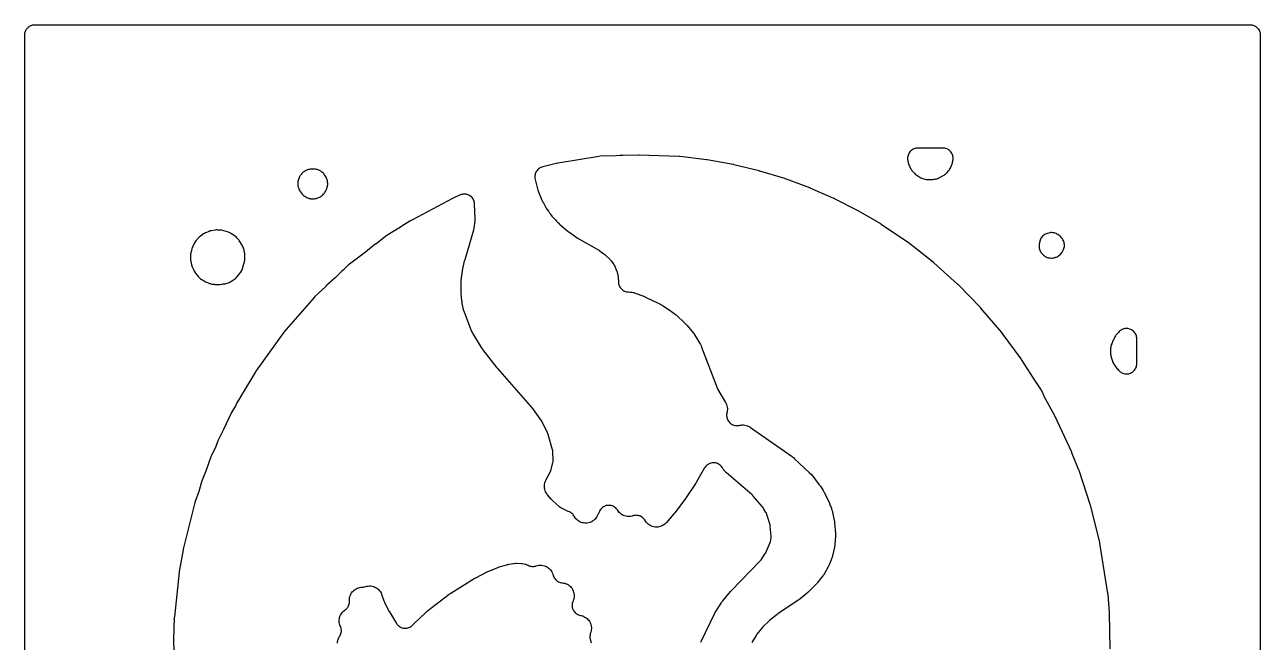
# Model space of a CAD drawing. Header units: millimetres. Extents: x 0 to 300, y 0 to 300.
# Drawn here: x -0.1 to 300.1, y 150 to 300.1 of the extents above; entities that cross this region are included whole.
import ezdxf

# ---------------------------------------------------------------- set-up
doc = ezdxf.new("R2010")
doc.units = ezdxf.units.MM
doc.layers.add('CUT', color=7, linetype='CONTINUOUS')

msp = doc.modelspace()

# ---------------------------------------------------------------- linework, layer by layer
at = {"layer": 'CUT'}
for points in [[(-0.15, 2.927), (-0.15, 297), (-0.15, 297.5886), (-0.1406, 297.7803), (-0.135, 297.8947), (-0.1321, 297.9141), (-0.126, 297.9553), (-0.1233, 297.9735), (-0.1157, 298.0243), (-0.099, 298.1371), (-0.0871, 298.1847), (-0.0846, 298.1945), (-0.084, 298.197), (-0.067, 298.2648), (-0.0395, 298.3748), (-0.0349, 298.3877), (-0.0159, 298.4406), (-0.0106, 298.4556), (0.0051, 298.4994), (0.0431, 298.6056), (0.0434, 298.6062), (0.0451, 298.6098), (0.0518, 298.6241), (0.1, 298.7259), (0.1479, 298.8271), (0.2168, 298.9422), (0.2738, 299.0373), (0.3545, 299.146), (0.4198, 299.2341), (0.5118, 299.3356), (0.5844, 299.4156), (0.6872, 299.5089), (0.7659, 299.5802), (0.7787, 299.5897), (0.7933, 299.6005), (0.8238, 299.6231), (0.8796, 299.6645), (0.9627, 299.7262), (0.9877, 299.7411), (1.0068, 299.7526), (1.0289, 299.7658), (1.087, 299.8007), (1.1729, 299.8521), (1.3085, 299.9162), (1.3085, 299.9163), (1.3944, 299.9569), (1.3947, 299.957), (1.5429, 300.01), (1.6252, 300.0395), (1.7913, 300.0811), (1.8629, 300.099), (2.0651, 300.129), (2.1053, 300.135), (2.4114, 300.15), (297.5872, 300.15), (297.8933, 300.135), (298.1357, 300.099), (298.3734, 300.0395), (298.6041, 299.9569), (298.8256, 299.8521), (299.0358, 299.7262), (299.2326, 299.5802), (299.4142, 299.4156), (299.5787, 299.2341), (299.7247, 299.0373), (299.8507, 298.8271), (299.9554, 298.6056), (300.038, 298.3748), (300.0975, 298.1371), (300.1335, 297.8947), (300.1485, 297.5886), (300.1485, 2.4114)], [(263.6436, 148.426), (263.5005, 157.0909), (263.4999, 157.1195), (263.4997, 157.1246), (263.4934, 157.2449), (263.1582, 161.6394), (263.1334, 161.8479), (261.1529, 174.1073), (261.113, 174.3038), (258.9713, 183.0417), (258.9621, 183.0782), (258.9604, 183.0847), (258.9155, 183.2366), (256.1134, 191.7282), (256.1035, 191.7575), (256.1018, 191.7626), (256.0566, 191.8838), (254.3628, 196.0903), (254.3536, 196.1128), (254.352, 196.1167), (254.3111, 196.21), (250.2284, 205.0354), (250.2148, 205.0643), (250.2123, 205.0694), (250.1512, 205.1888), (247.6347, 209.7986), (247.6261, 209.8357), (247.5707, 210.036), (247.499, 210.2311), (247.4112, 210.4195), (246.9663, 211.2798), (246.826, 211.5179), (245.0275, 214.2161), (242.1255, 218.7561), (242.1082, 218.7828), (242.1051, 218.7874), (242.029, 218.8968), (237.405, 225.1753), (237.3855, 225.2015), (237.382, 225.2061), (237.2962, 225.3132), (232.2474, 231.274), (232.2256, 231.2994), (232.2217, 231.3038), (232.1263, 231.4074), (226.7047, 236.9711), (226.6829, 236.9932), (226.679, 236.9971), (226.5844, 237.087), (220.8129, 242.2902), (220.7874, 242.3129), (220.7829, 242.3169), (220.6725, 242.4082), (214.5489, 247.1876), (214.5236, 247.2071), (214.5191, 247.2105), (214.4101, 247.2888), (208.039, 251.6125), (208.0125, 251.6302), (208.0078, 251.6333), (207.894, 251.7041), (202.406, 254.9187), (202.381, 254.9331), (202.3766, 254.9356), (202.27, 254.9931), (196.6551, 257.8443), (196.6316, 257.8561), (196.6274, 257.8582), (196.5273, 257.905), (190.7712, 260.442), (190.7451, 260.4533), (190.7405, 260.4552), (190.6299, 260.4994), (184.721, 262.6976), (184.692, 262.7082), (184.6868, 262.71), (184.5635, 262.7506), (178.4949, 264.5738), (178.4712, 264.5808), (178.467, 264.582), (178.3669, 264.6088), (172.2078, 266.1195), (172.1787, 266.1265), (172.1735, 266.1277), (172.0503, 266.1531), (165.7248, 267.2925), (165.6987, 267.2971), (165.6941, 267.2979), (165.5843, 267.3139), (159.1722, 268.1082), (158.9448, 268.1258), (149.1549, 268.4392), (149.125, 268.44), (149.1196, 268.4401), (148.9934, 268.4394), (145.2016, 268.3239), (145.0418, 268.3496), (144.7983, 268.3647), (144.5544, 268.356), (143.6019, 268.2752), (139.708, 268.1567), (139.3791, 268.1248), (129.5103, 266.5045), (129.4762, 266.4987), (129.47, 266.4975), (129.3275, 266.4678), (125.7511, 265.6123), (125.522, 265.5458), (125.3002, 265.4577), (125.0878, 265.3489), (124.8868, 265.2203), (124.699, 265.0731), (124.526, 264.9088), (124.3695, 264.7286), (124.2309, 264.5344), (124.1114, 264.3278), (124.0122, 264.1108), (123.9341, 263.8854), (123.8778, 263.6535), (123.844, 263.4172), (123.8328, 263.1789), (123.8444, 262.9405), (123.8517, 262.864), (123.9137, 262.5026), (124.4758, 260.2362), (124.5733, 259.9291), (125.3646, 257.9016), (125.4856, 257.6378), (125.8152, 257.0173), (125.8191, 257.0086), (125.8418, 256.9672), (126.5079, 255.7129), (126.6948, 255.414), (127.1302, 254.816), (127.2074, 254.6879), (127.3181, 254.5198), (127.4419, 254.3613), (127.5797, 254.1986), (127.9917, 253.6327), (128.1925, 253.3906), (128.9169, 252.6211), (129.1368, 252.3617), (129.2622, 252.2245), (129.3974, 252.0969), (129.4708, 252.0326), (129.7678, 251.7172), (129.9839, 251.5134), (131.9088, 249.9028), (132.1049, 249.7545), (134.3736, 248.208), (134.5542, 248.0958), (139.0088, 245.5851), (139.1921, 245.4748), (139.3143, 245.3963), (139.491, 245.2757), (140.6091, 244.4651), (140.6176, 244.4584), (140.7907, 244.3144), (140.8499, 244.2652), (140.9318, 244.1971), (141.0825, 244.0718), (141.1644, 243.9976), (141.9552, 243.2276), (142.0768, 243.1037), (142.098, 243.081), (142.3233, 242.8169), (142.3423, 242.7923), (142.4456, 242.6527), (142.9282, 241.9674), (143.0367, 241.8045), (143.0553, 241.7749), (143.246, 241.4333), (143.2614, 241.4019), (143.3431, 241.2241), (143.6384, 240.5347), (143.7157, 240.3392), (143.7285, 240.304), (143.8498, 239.9016), (143.8585, 239.8651), (143.9021, 239.6594), (144.0648, 238.767), (144.0895, 238.614), (144.0933, 238.5865), (144.1235, 238.278), (144.1251, 238.2502), (144.1306, 238.0953), (144.1376, 237.6326), (144.1525, 237.3948), (144.19, 237.1596), (144.2497, 236.929), (144.331, 236.7051), (144.4333, 236.49), (144.5556, 236.2856), (144.6968, 236.0938), (144.8557, 235.9163), (145.0306, 235.7547), (145.2202, 235.6105), (145.4227, 235.4849), (145.6361, 235.3793), (145.8587, 235.2944), (146.0883, 235.2311), (146.3229, 235.1899), (146.5604, 235.1712), (147.0219, 235.157), (147.0562, 235.1542), (147.2191, 235.1362), (147.3958, 235.1074), (147.4298, 235.1009), (147.8198, 235.0041), (147.8541, 234.9937), (148.0448, 234.9297), (150.4587, 234.0476), (150.6233, 233.983), (150.7341, 233.9365), (150.8954, 233.8643), (153.7841, 232.4879), (154.2072, 232.2544), (154.2499, 232.2309), (154.3039, 232.2011), (154.9967, 231.8188), (157.043, 230.4483), (158.0374, 229.707), (158.0655, 229.6861), (158.1268, 229.6404), (158.2019, 229.5845), (160.4092, 227.5157), (160.5912, 227.333), (160.7103, 227.2049), (160.8793, 227.0101), (162.3722, 225.1649), (162.458, 225.0547), (162.473, 225.0347), (162.632, 224.8051), (162.6454, 224.784), (162.7184, 224.665), (164.072, 222.3616), (164.1492, 222.2237), (164.1625, 222.1987), (164.2991, 221.9136), (164.3102, 221.8876), (164.3694, 221.741), (168.1276, 211.835), (168.2103, 211.6418), (168.309, 211.4563), (170.1629, 208.2978), (170.2539, 208.1335), (170.2694, 208.1037), (170.4135, 207.79), (170.5157, 207.4922), (170.5875, 207.1856), (170.6284, 206.8733), (170.6378, 206.5586), (170.6157, 206.2444), (170.5622, 205.9341), (170.5362, 205.8404), (170.483, 205.6053), (170.4527, 205.3661), (170.4456, 205.1252), (170.4617, 204.8847), (170.5009, 204.6469), (170.5628, 204.4139), (170.6469, 204.188), (170.7523, 203.9712), (170.8781, 203.7656), (171.0232, 203.5731), (171.1861, 203.3954), (171.3653, 203.2343), (171.5592, 203.0911), (171.7661, 202.9673), (171.9839, 202.864), (172.2106, 202.7822), (172.4441, 202.7226), (172.6823, 202.6857), (172.923, 202.6719), (173.1638, 202.6814), (173.4027, 202.714), (173.6372, 202.7695), (173.6405, 202.7705), (173.9468, 202.8267), (174.2572, 202.8523), (174.5685, 202.8471), (174.8778, 202.8111), (175.1821, 202.7447), (175.4783, 202.6485), (175.7635, 202.5236), (176.0611, 202.3563), (176.0891, 202.3387), (176.2438, 202.2359), (186.3493, 195.1561), (186.5567, 194.9999), (186.6937, 194.889), (186.8898, 194.7187), (190.5435, 191.3172), (191.1231, 190.697), (192.9691, 188.3051), (193.0274, 188.2262), (193.2367, 187.9233), (193.8816, 186.9237), (193.9925, 186.7405), (194.0643, 186.614), (194.1646, 186.4248), (195.3332, 184.0585), (195.4226, 183.8638), (195.4794, 183.73), (195.5575, 183.5305), (195.8958, 182.5875), (195.9657, 182.3725), (196.0088, 182.2252), (196.0656, 182.0064), (196.6066, 179.6307), (196.6353, 179.4927), (196.6399, 179.4679), (196.6817, 179.1893), (196.6845, 179.1642), (196.6975, 179.0239), (196.8882, 176.4372), (196.8983, 176.1672), (196.8986, 175.9839), (196.8893, 175.7139), (196.757, 173.8426), (196.7275, 173.5686), (196.7007, 173.3836), (196.6511, 173.1125), (196.264, 171.3617), (196.2006, 171.1148), (196.1519, 170.9488), (196.0718, 170.7068), (195.4387, 168.9915), (195.3809, 168.8445), (195.37, 168.8184), (195.2361, 168.5323), (195.223, 168.5073), (195.1471, 168.3687), (194.2022, 166.7263), (194.0656, 166.5067), (193.9678, 166.361), (193.8164, 166.1514), (192.5657, 164.54), (192.4328, 164.3784), (192.3396, 164.2712), (192.1979, 164.1172), (190.6044, 162.4792), (190.4491, 162.3285), (190.3407, 162.2293), (190.177, 162.0878), (188.2192, 160.4926), (188.0798, 160.3844), (187.9834, 160.3131), (187.8391, 160.2116), (182.9124, 156.916), (182.8816, 156.895), (182.8759, 156.8911), (182.7498, 156.798), (180.8821, 155.3267), (180.6782, 155.1473), (179.1909, 153.688), (178.9825, 153.4563), (177.7816, 151.941), (177.5864, 151.6562), (176.5838, 149.9527)], [(164.1692, 149.9965), (164.2945, 150.2261), (167.5246, 156.9602), (167.6196, 157.145), (167.6876, 157.2686), (167.7927, 157.4478), (169.088, 159.5228), (169.2365, 159.743), (169.3426, 159.8888), (169.5064, 160.0979), (171.3932, 162.3389), (171.4814, 162.4399), (171.5425, 162.5075), (171.6342, 162.6052), (178.5401, 169.7087), (178.6904, 169.8779), (178.8247, 170.06), (179.8418, 171.5784), (179.9653, 171.7833), (180.0686, 171.999), (181.0354, 174.2936), (181.1244, 174.5401), (181.187, 174.7945), (181.2227, 175.0541), (181.2535, 175.4188), (181.2624, 175.6238), (181.2544, 175.8289), (181.0602, 178.2511), (181.0194, 178.5428), (180.9446, 178.8276), (180.2015, 181.1024), (180.1041, 181.3539), (179.9801, 181.5934), (179.4085, 182.5655), (179.2907, 182.7472), (179.1577, 182.9181), (176.9329, 185.5337), (176.8, 185.678), (176.6562, 185.8115), (170.4053, 191.1728), (170.242, 191.3214), (170.2136, 191.3487), (169.9144, 191.6738), (169.8895, 191.7043), (169.7548, 191.8795), (169.7457, 191.8921), (169.6468, 192.0357), (169.6297, 192.0618), (169.423, 192.4121), (169.421, 192.411), (169.3496, 192.5315), (169.2062, 192.7272), (169.0446, 192.9081), (168.8661, 193.0725), (168.6726, 193.2188), (168.4658, 193.3457), (168.2477, 193.4519), (168.0203, 193.5364), (167.7857, 193.5986), (167.5463, 193.6377), (167.3042, 193.6534), (167.0617, 193.6456), (166.8211, 193.6143), (166.5847, 193.5598), (166.3546, 193.4827), (166.1332, 193.3836), (165.9223, 193.2636), (165.7242, 193.1236), (165.5405, 192.9651), (165.373, 192.7896), (165.2233, 192.5986), (165.0929, 192.3941), (163.1522, 188.9979), (163.088, 188.8897), (163.0431, 188.8169), (162.9753, 188.711), (160.6363, 185.189), (160.577, 185.1024), (160.5358, 185.044), (160.4741, 184.9591), (157.8988, 181.5164), (157.807, 181.3986), (157.743, 181.3198), (157.6466, 181.2057), (155.8049, 179.1139), (155.6776, 178.9765), (155.6543, 178.9525), (155.4022, 178.7181), (155.152, 178.5283), (154.8842, 178.3644), (154.6013, 178.228), (154.3062, 178.1205), (154.0019, 178.043), (153.6914, 177.9962), (153.3778, 177.9806), (153.0641, 177.9964), (152.7536, 178.0434), (152.4494, 178.1211), (152.1544, 178.2288), (151.8716, 178.3653), (151.6039, 178.5294), (151.3538, 178.7194), (151.1239, 178.9333), (150.9166, 179.1692), (150.7338, 179.4245), (150.6236, 179.6162), (150.4918, 179.8218), (150.3405, 180.0134), (150.1713, 180.1895), (149.9857, 180.3481), (149.7855, 180.4879), (149.5726, 180.6075), (149.3491, 180.7058), (149.1171, 180.7818), (148.8787, 180.8348), (148.6364, 180.8643), (148.3923, 180.87), (148.1488, 180.8519), (147.9082, 180.8101), (147.6729, 180.745), (147.4814, 180.6819), (147.1749, 180.6138), (146.8632, 180.5766), (146.5493, 180.5706), (146.2364, 180.596), (145.9275, 180.6525), (145.6259, 180.7394), (145.3344, 180.8561), (145.056, 181.0012), (144.7935, 181.1733), (144.5494, 181.3707), (144.3262, 181.5916), (144.1262, 181.8335), (143.8997, 182.1711), (143.8981, 182.1701), (143.8175, 182.2903), (143.6608, 182.4806), (143.486, 182.6545), (143.295, 182.8104), (143.0895, 182.9468), (142.8716, 183.0622), (142.6434, 183.1556), (142.4071, 183.226), (142.165, 183.2728), (141.9194, 183.2956), (141.6728, 183.294), (141.4276, 183.2682), (141.1861, 183.2183), (140.9507, 183.1449), (140.7237, 183.0487), (140.5073, 182.9305), (140.3035, 182.7916), (140.1144, 182.6333), (139.9419, 182.4572), (139.7875, 182.2649), (139.6528, 182.0584), (139.5392, 181.8395), (139.2051, 181.1106), (139.1393, 180.9745), (139.0928, 180.8828), (139.0216, 180.7494), (138.9643, 180.6472), (138.8706, 180.489), (138.8531, 180.4611), (138.6598, 180.1837), (138.4596, 179.9491), (138.2373, 179.7353), (137.9951, 179.5443), (137.7354, 179.3779), (137.4607, 179.2378), (137.1735, 179.1252), (136.8767, 179.0413), (136.5731, 178.9869), (136.2656, 178.9625), (135.9572, 178.9684), (135.6509, 179.0044), (135.3496, 179.0702), (135.0562, 179.1653), (134.7735, 179.2886), (134.5042, 179.4391), (134.251, 179.6152), (134.0162, 179.8152), (133.8022, 180.0373), (133.611, 180.2793), (133.4443, 180.5389), (133.4371, 180.5531), (133.3192, 180.759), (133.1823, 180.9528), (133.0276, 181.1328), (132.8565, 181.2973), (132.6707, 181.4448), (132.4717, 181.5741), (132.2613, 181.6839), (132.0415, 181.7732), (131.9527, 181.8045), (131.9195, 181.8182), (131.7357, 181.9001), (130.6274, 182.4299), (130.4715, 182.509), (130.4439, 182.5238), (130.1681, 182.6888), (129.9088, 182.8788), (129.8844, 182.8985), (129.751, 183.0115), (128.2733, 184.3227), (128.1665, 184.4212), (128.1477, 184.4393), (127.946, 184.6483), (127.9286, 184.6678), (127.834, 184.778), (126.9258, 185.8783), (126.8109, 186.0249), (126.791, 186.0516), (126.6003, 186.3359), (126.453, 186.6112), (126.3337, 186.8998), (126.2436, 187.1989), (126.1836, 187.5053), (126.1544, 187.8163), (126.1561, 188.1286), (126.1887, 188.4391), (126.252, 188.745), (126.3454, 189.043), (126.4796, 189.3579), (126.4941, 189.3878), (126.5797, 189.5533), (127.5674, 191.3517), (127.6681, 191.5567), (127.7496, 191.7699), (127.8113, 191.9897), (128.2088, 193.7014), (128.2477, 193.9082), (128.2691, 194.1175), (128.2728, 194.3279), (128.2269, 196.2095), (128.2132, 196.4162), (128.1825, 196.6211), (128.1349, 196.8228), (127.1042, 200.5026), (127.027, 200.7341), (126.9276, 200.9569), (125.679, 203.4245), (125.5013, 203.7225), (123.5115, 206.5859), (123.3413, 206.804), (114.8472, 216.5271), (114.778, 216.6085), (114.7318, 216.6646), (114.665, 216.748), (111.2308, 221.1635), (111.1022, 221.3392), (111.0183, 221.461), (110.9001, 221.6439), (108.7782, 225.1452), (108.6989, 225.2825), (108.6852, 225.3074), (108.5444, 225.5915), (108.5328, 225.6174), (108.4715, 225.7637), (106.7911, 230.0244), (106.7409, 230.1591), (106.7324, 230.1834), (106.6477, 230.458), (106.6411, 230.4829), (106.6067, 230.6225), (106.2046, 232.4008), (106.1612, 232.6242), (106.1363, 232.7767), (106.1065, 233.0024), (105.9244, 234.8008), (105.909, 235.0117), (105.9026, 235.1552), (105.8992, 235.3666), (105.9226, 237.3356), (105.9298, 237.5278), (105.9381, 237.6581), (105.9551, 237.8496), (106.1893, 239.8868), (106.2151, 240.0711), (106.2358, 240.1958), (106.2707, 240.3786), (106.7768, 242.7108), (106.8084, 242.8445), (106.8316, 242.9349), (106.868, 243.0674), (109.0071, 250.3155), (109.0835, 250.665), (109.342, 252.4508), (109.3649, 252.6871), (109.3652, 252.9245), (109.1963, 256.574), (109.1734, 256.815), (109.1274, 257.0526), (109.0585, 257.2847), (108.9676, 257.509), (108.8553, 257.7235), (108.7229, 257.9261), (108.5715, 258.1149), (108.4025, 258.2882), (108.2176, 258.4444), (108.0184, 258.5819), (107.8068, 258.6996), (107.5849, 258.7962), (107.3547, 258.8709), (107.1183, 258.923), (106.878, 258.952), (106.636, 258.9577), (106.3946, 258.9399), (106.156, 258.8988), (105.9226, 258.8348), (105.6964, 258.7486), (104.0101, 258.0104), (103.9763, 257.9953), (103.9707, 257.9927), (103.8322, 257.9244), (94.0765, 252.7308), (94.0482, 252.7155), (94.0432, 252.7127), (93.9264, 252.6444), (93.7452, 252.5318), (93.633, 252.4834), (93.4226, 252.3676), (91.5156, 251.1954), (91.4915, 251.1803), (91.4871, 251.1776), (91.3871, 251.1111), (90.8058, 250.7043), (87.8541, 248.8691), (87.6504, 248.728), (85.5029, 247.0771), (84.7194, 246.5521), (84.5345, 246.4154), (82.6522, 244.8856), (78.7728, 241.9033), (78.5832, 241.7419), (77.3117, 240.5453), (76.895, 240.2067), (76.7292, 240.0592), (75.276, 238.6466), (73.2956, 236.8476), (73.1146, 236.6653), (72.9532, 236.4654), (72.9169, 236.4095), (70.3929, 234.0342), (70.2224, 233.8572), (62.8204, 225.3733), (62.6739, 225.1885), (56.0402, 215.9557), (55.9133, 215.7605), (53.0452, 210.8636), (53.0274, 210.8421), (52.8923, 210.6421), (51.544, 208.4218), (51.4446, 208.2419), (51.066, 207.4845), (50.1373, 205.8987), (50.0271, 205.6884), (48.1738, 201.6983), (46.8983, 199.1463), (46.8141, 198.9592), (46.2608, 197.5795), (45.1937, 195.282), (45.1054, 195.0661), (43.9576, 191.8368), (42.9849, 189.4114), (42.971, 189.3759), (42.9685, 189.3694), (42.9158, 189.2175), (42.1326, 186.7019), (41.2452, 184.2053), (41.1749, 183.9719), (38.3641, 172.6791), (38.3563, 172.647), (38.355, 172.6411), (38.3269, 172.5045), (37.3943, 167.2272), (37.3887, 167.1943), (37.3878, 167.1886), (37.3691, 167.0498), (36.2194, 156.1958), (36.2161, 156.1628), (36.2156, 156.157), (36.2066, 156.0183), (36.0079, 150.6078), (36.007, 150.5751), (36.0068, 150.5694), (36.0074, 150.432), (36.3504, 139.4989)], [(75.8832, 149.8276), (75.9089, 150.1364), (75.9648, 150.4412), (76.0504, 150.739), (76.165, 151.0269), (76.3073, 151.3022), (76.4074, 151.4563), (76.5345, 151.6757), (76.6387, 151.9068), (76.719, 152.1474), (76.7745, 152.3948), (76.8046, 152.6465), (76.8091, 152.9001), (76.7879, 153.1527), (76.7412, 153.402), (76.6695, 153.6452), (76.5735, 153.8799), (76.5701, 153.8872), (76.4519, 154.1852), (76.3671, 154.4799), (76.3114, 154.7815), (76.2853, 155.087), (76.2891, 155.3937), (76.3228, 155.6985), (76.386, 155.9986), (76.4781, 156.2911), (76.5983, 156.5732), (76.7454, 156.8423), (76.918, 157.0958), (77.1145, 157.3312), (77.3329, 157.5464), (77.5713, 157.7393), (77.6635, 157.8001), (77.8556, 157.9403), (78.0334, 158.098), (78.1955, 158.2719), (78.3403, 158.4604), (78.4666, 158.6619), (78.5732, 158.8744), (78.6591, 159.0961), (78.7235, 159.3249), (78.7659, 159.5588), (78.786, 159.7957), (78.7834, 160.0334), (78.7711, 160.2436), (78.7831, 160.5504), (78.825, 160.8546), (78.8964, 161.1532), (78.9966, 161.4435), (79.1246, 161.7226), (79.2792, 161.9879), (79.4589, 162.2368), (79.6621, 162.4671), (79.8867, 162.6764), (80.1307, 162.8628), (80.3917, 163.0245), (80.6672, 163.1601), (80.9547, 163.2681), (81.2513, 163.3475), (81.5542, 163.3977), (81.89, 163.42), (81.9313, 163.4207), (82.1708, 163.4364), (82.4078, 163.4751), (82.6399, 163.5363), (82.6846, 163.5504), (83.0169, 163.6373), (83.3264, 163.6861), (83.6393, 163.7038), (83.9523, 163.6903), (84.2625, 163.6457), (84.5666, 163.5704), (84.8618, 163.4653), (85.1451, 163.3313), (85.4136, 163.1697), (85.6646, 162.9823), (85.8958, 162.7708), (86.1048, 162.5373), (86.2896, 162.2842), (86.4482, 162.014), (86.5917, 161.7019), (86.6041, 161.671), (86.6693, 161.4958), (87.1619, 160.0643), (87.2896, 159.76), (88.3699, 157.5987), (88.4737, 157.4115), (90.1909, 154.6056), (90.3298, 154.4019), (90.4881, 154.2128), (90.6643, 154.0403), (90.8566, 153.886), (91.0632, 153.7513), (91.282, 153.6377), (91.511, 153.5462), (91.7479, 153.4777), (91.9903, 153.4328), (92.236, 153.4121), (92.4826, 153.4156), (92.7276, 153.4434), (92.9687, 153.4953), (93.2034, 153.5706), (93.4297, 153.6687), (93.6451, 153.7886), (93.8477, 153.9291), (94.0355, 154.0889), (94.2066, 154.2664), (94.2471, 154.3128), (94.347, 154.4208), (94.4987, 154.5756), (97.3092, 157.2814), (97.4648, 157.423), (97.5732, 157.5162), (97.7365, 157.6489), (102.9766, 161.6671), (103.1265, 161.7763), (103.2301, 161.8479), (103.3853, 161.9496), (109.1093, 165.5006), (109.2439, 165.5803), (109.3365, 165.6325), (109.4743, 165.7065), (112.0706, 167.0313), (112.1934, 167.0911), (112.2775, 167.1303), (112.4024, 167.1856), (114.671, 168.1421), (114.8685, 168.2189), (115.004, 168.2672), (115.2055, 168.3327), (116.9609, 168.8488), (117.1784, 168.9057), (117.327, 168.9399), (117.5475, 168.9837), (118.6078, 169.1614), (118.8034, 169.189), (118.8385, 169.193), (119.2327, 169.2169), (119.2679, 169.2172), (119.4655, 169.2136), (120.5521, 169.165), (120.7538, 169.1505), (120.7898, 169.147), (121.1572, 169.0905), (121.5163, 168.9947), (121.5507, 168.9835), (121.7413, 168.9158), (121.8703, 168.866), (122.0606, 168.7865), (122.0941, 168.7714), (122.202, 168.7154), (122.4166, 168.6167), (122.6394, 168.5387), (122.8687, 168.4821), (123.1022, 168.4473), (123.338, 168.4348), (123.574, 168.4445), (123.8079, 168.4765), (124.0378, 168.5304), (124.1757, 168.5768), (124.176, 168.5756), (124.1781, 168.5763), (124.5094, 168.6688), (124.8186, 168.7226), (125.1316, 168.7453), (125.4453, 168.7367), (125.7566, 168.6969), (126.0624, 168.6263), (126.3596, 168.5255), (126.6453, 168.3956), (126.9166, 168.2378), (127.1709, 168.0539), (127.4055, 167.8454), (127.6182, 167.6147), (127.8068, 167.3638), (127.9695, 167.0955), (128.1047, 166.8122), (128.2109, 166.5169), (128.2517, 166.354), (128.3222, 166.1211), (128.415, 165.8963), (128.5293, 165.6815), (128.6638, 165.4788), (128.8175, 165.2902), (128.9887, 165.1174), (129.1759, 164.9621), (129.3773, 164.8257), (129.5911, 164.7095), (129.8151, 164.6146), (130.0473, 164.542), (130.2854, 164.4923), (130.5272, 164.4659), (130.5766, 164.463), (130.8816, 164.4143), (131.1803, 164.336), (131.4699, 164.2288), (131.7476, 164.0937), (132.0107, 163.932), (132.2567, 163.7453), (132.4832, 163.5353), (132.688, 163.3042), (132.8691, 163.0541), (133.0248, 162.7874), (133.1536, 162.5067), (133.2543, 162.2147), (133.3259, 161.9143), (133.3676, 161.6083), (133.3791, 161.2997), (133.3603, 160.9915), (133.3114, 160.6866), (133.2327, 160.3879), (133.1252, 160.0984), (133.1228, 160.0936), (133.0276, 159.8719), (132.9542, 159.6421), (132.9034, 159.4062), (132.8754, 159.1666), (132.8707, 158.9253), (132.8893, 158.6848), (132.931, 158.4471), (132.9954, 158.2146), (133.0819, 157.9894), (133.1897, 157.7736), (133.3179, 157.5691), (133.4651, 157.378), (133.6301, 157.2019), (133.8113, 157.0426), (134.007, 156.9015), (134.2153, 156.7799), (134.4345, 156.6789), (134.6623, 156.5996), (134.8968, 156.5425), (135.1751, 156.4889), (135.4667, 156.4028), (135.7487, 156.289), (136.0183, 156.1484), (136.2732, 155.9825), (136.5108, 155.7927), (136.7289, 155.5808), (136.9256, 155.3489), (137.099, 155.0991), (137.2474, 154.8337), (137.3695, 154.5552), (137.4641, 154.2662), (137.5304, 153.9694), (137.5677, 153.6676), (137.5757, 153.3636), (137.5543, 153.0603), (137.5036, 152.7604), (137.4243, 152.4669), (137.3707, 152.3247), (137.295, 152.0893), (137.2429, 151.8475), (137.2149, 151.6018), (137.2114, 151.3545), (137.2323, 151.1081), (137.2774, 150.865), (137.459, 150.1001), (137.5375, 149.8353)]]:
    msp.add_lwpolyline(points, dxfattribs=at)
for points in [[(214.7219, 268.8224), (214.6174, 268.5997), (214.5353, 268.3679), (214.4763, 268.1291), (214.4411, 267.8856), (214.43, 267.6399), (214.4431, 267.3943), (214.4803, 267.1511), (214.5983, 266.5713), (214.6774, 266.2765), (214.7918, 265.9935), (215.168, 265.205), (215.2758, 265.0034), (215.4015, 264.8125), (215.5441, 264.6339), (216.0816, 264.0206), (216.253, 263.8434), (216.4411, 263.684), (216.6439, 263.5438), (217.4328, 263.0543), (217.6673, 262.9257), (217.9141, 262.8229), (218.1705, 262.747), (218.9776, 262.5544), (219.2404, 262.5063), (219.5068, 262.4866), (219.7738, 262.4954), (219.8968, 262.5061), (220.0704, 262.4952), (220.3199, 262.5046), (220.5672, 262.5388), (220.8141, 262.5856), (221.073, 262.608), (221.32, 262.6419), (221.5624, 262.7003), (221.7978, 262.7824), (222.0238, 262.8876), (222.3643, 263.0673), (222.8174, 263.2901), (223.0045, 263.3922), (223.1005, 263.4558), (223.1058, 263.4586), (223.2936, 263.5684), (223.4712, 263.6941), (223.6371, 263.8348), (223.7902, 263.9893), (224.0097, 264.2311), (224.0129, 264.2342), (224.0183, 264.2406), (224.3573, 264.6141), (224.5026, 264.7895), (224.6312, 264.9774), (224.7422, 265.1762), (225.1154, 265.9225), (225.2035, 266.1193), (225.2743, 266.3231), (225.3272, 266.5321), (225.4538, 267.1414), (225.492, 267.385), (225.506, 267.6311), (225.4957, 267.8774), (225.4612, 268.1215), (225.4028, 268.361), (225.3212, 268.5936), (225.217, 268.817), (225.0913, 269.0291), (224.9453, 269.2277), (224.7805, 269.4111), (224.5984, 269.5773), (224.4009, 269.7247), (224.1898, 269.852), (223.9671, 269.9579), (223.7352, 270.0413), (223.4961, 270.1015), (223.2523, 270.1378), (223.0061, 270.15), (222.8617, 270.15), (216.9875, 270.15), (216.93, 270.15), (216.6843, 270.1379), (216.441, 270.1017), (216.2025, 270.0418), (215.9709, 269.9587), (215.7487, 269.8533), (215.5379, 269.7266), (215.3406, 269.5797), (215.1586, 269.4142), (214.9939, 269.2316), (214.8478, 269.0337)], [(67.8807, 258.4784), (67.8838, 258.4759), (67.8949, 258.468), (67.9756, 258.4087), (68.0017, 258.3914), (68.0833, 258.3329), (68.1322, 258.3046), (68.1687, 258.2804), (68.2498, 258.2367), (68.2959, 258.2101), (68.3171, 258.2005), (68.3728, 258.1705), (68.5415, 258.0989), (68.6101, 258.0649), (68.8437, 257.9769), (68.9225, 257.9559), (69.0224, 257.9217), (69.0662, 257.9112), (69.094, 257.9023), (69.246, 257.868), (69.2505, 257.8669), (69.2513, 257.8668), (69.3103, 257.8535), (69.5301, 257.8241), (69.7516, 257.8143), (69.7801, 257.8143), (69.8099, 257.8126), (69.8431, 257.8143), (69.9933, 257.8143), (70.2224, 257.8248), (70.4496, 257.8563), (70.673, 257.9085), (70.7572, 257.9365), (70.8847, 257.9774), (71.3187, 258.1379), (71.5337, 258.229), (71.7393, 258.3398), (71.9336, 258.4693), (71.9745, 258.4994), (72.1601, 258.6502), (72.3303, 258.818), (72.4838, 259.0013), (72.5182, 259.0466), (72.5941, 259.1228), (72.7427, 259.3028), (72.8738, 259.4959), (72.9226, 259.5845), (73.0226, 259.7304), (73.1393, 259.9417), (73.235, 260.1633), (73.2959, 260.3527), (73.3104, 260.3861), (73.384, 260.6135), (73.4355, 260.8469), (73.4481, 260.95), (73.4649, 261.0295), (73.492, 261.2994), (73.4901, 261.5275), (73.4927, 261.6456), (73.4718, 261.9029), (73.4245, 262.1567), (73.3513, 262.4042), (73.1876, 262.868), (73.0817, 263.1223), (72.9485, 263.3634), (72.7896, 263.5884), (72.5776, 263.856), (72.4282, 264.0278), (72.2639, 264.1853), (72.0858, 264.3272), (71.8422, 264.5039), (71.671, 264.6176), (71.4911, 264.7169), (71.3035, 264.801), (71.1905, 264.8463), (70.9675, 264.9235), (70.7383, 264.9794), (70.5048, 265.0134), (70.2692, 265.0253), (69.4716, 265.0278), (69.2341, 265.0172), (68.9987, 264.9842), (68.7675, 264.9289), (68.5427, 264.8519), (68.3892, 264.7911), (68.191, 264.7024), (68.0013, 264.5968), (67.8214, 264.4752), (67.8213, 264.4751), (67.7999, 264.4623), (67.7096, 264.4026), (67.5217, 264.2652), (67.3473, 264.1109), (67.2466, 264.0034), (67.2232, 263.9805), (67.2037, 263.9577), (67.1881, 263.941), (67.0207, 263.7449), (66.8602, 263.5354), (66.7972, 263.4323), (66.7787, 263.406), (66.7486, 263.3526), (66.7226, 263.3101), (66.7127, 263.2893), (66.6592, 263.1946), (66.5607, 262.9726), (66.3771, 262.4977), (66.304, 262.2791), (66.2513, 262.0548), (66.2195, 261.8265), (66.2089, 261.5963), (66.2088, 261.3723), (66.2193, 261.1438), (66.2506, 260.9173), (66.3024, 260.6945), (66.3744, 260.4774), (66.5037, 260.1401), (66.5997, 259.9215), (66.7161, 259.7131), (66.8518, 259.5167), (67.1268, 259.1569), (67.1324, 259.1502), (67.1527, 259.1233), (67.1807, 259.0929), (67.2798, 258.9752), (67.4494, 258.809), (67.6339, 258.6595)], [(41.1786, 240.0008), (41.6472, 239.3479), (41.8082, 239.1465), (41.9891, 238.9626), (42.5964, 238.4061), (42.8039, 238.2355), (43.0286, 238.0881), (43.7648, 237.6599), (43.993, 237.5425), (44.2319, 237.4491), (44.4291, 237.3834), (44.6236, 237.3015), (44.8315, 237.2346), (44.9725, 237.2025), (45.049, 237.177), (45.3211, 237.1032), (45.5998, 237.0604), (45.884, 237.0331), (46.0386, 237.005), (46.2432, 236.9764), (46.4495, 236.9648), (46.6183, 236.9692), (46.7821, 236.9628), (47.0624, 236.9832), (47.2974, 237.0138), (47.7045, 237.0414), (47.9341, 237.0677), (48.1603, 237.1151), (48.2207, 237.1337), (48.5941, 237.1822), (48.8411, 237.227), (49.0823, 237.2963), (49.3155, 237.3895), (49.538, 237.5056), (50.6312, 238.1476), (50.8498, 238.2918), (51.052, 238.4581), (51.2357, 238.6447), (52.0572, 239.5711), (52.227, 239.7851), (52.3725, 240.0163), (52.588, 240.4045), (52.702, 240.6376), (52.7912, 240.8813), (52.8596, 241.1029), (52.8724, 241.1368), (52.8942, 241.2152), (53.209, 242.2362), (53.2681, 242.466), (53.3051, 242.7004), (53.3198, 242.9372), (53.3381, 244.2227), (53.3267, 244.4994), (53.2848, 244.7732), (53.1727, 245.3058), (53.0855, 245.6178), (52.9203, 246.0894), (52.8135, 246.3469), (52.6788, 246.591), (52.0052, 247.6648), (51.8555, 247.8779), (51.6844, 248.0742), (51.407, 248.3611), (51.2035, 248.5494), (50.9804, 248.714), (49.9331, 249.4005), (49.7471, 249.5111), (49.5523, 249.6053), (49.35, 249.6823), (48.271, 250.0404), (47.9877, 250.1163), (47.6975, 250.1585), (46.7761, 250.2376), (46.5716, 250.2467), (46.3669, 250.2391), (46.1636, 250.2147), (45.2174, 250.0619), (44.9364, 249.9997), (44.6643, 249.9056), (43.7787, 249.541), (43.5242, 249.419), (43.285, 249.2691), (42.5578, 248.7537), (42.3195, 248.5619), (42.1064, 248.3425), (41.4405, 247.5669), (41.2639, 247.3351), (41.1154, 247.0843), (40.6872, 246.254), (40.5642, 245.9751), (40.4762, 245.6833), (40.2291, 244.6385), (40.1789, 244.3531), (40.162, 244.0638), (40.1618, 243.1575), (40.1763, 242.8874), (40.22, 242.6205), (40.4149, 241.7332), (40.4784, 241.499), (40.5643, 241.2721), (40.9171, 240.4612), (41.0356, 240.2241)], [(249.8503, 243.4535), (250.0832, 243.4998), (250.3106, 243.5679), (250.3827, 243.5933), (250.4071, 243.6002), (250.4507, 243.6172), (250.5416, 243.6492), (250.7755, 243.7451), (250.9986, 243.8642), (251.2085, 244.0052), (251.4031, 244.1667), (251.4829, 244.24), (251.6668, 244.4278), (251.83, 244.6339), (251.9706, 244.856), (252.232, 245.3212), (252.3399, 245.5371), (252.4265, 245.7623), (252.491, 245.9948), (252.5328, 246.2325), (252.5514, 246.4731), (252.5468, 246.7143), (252.519, 246.954), (252.4681, 247.1899), (252.3948, 247.4198), (252.2996, 247.6416), (252.1835, 247.8531), (252.0475, 248.0525), (251.8226, 248.3503), (251.6565, 248.5481), (251.4709, 248.7277), (251.2678, 248.8872), (250.9262, 249.1279), (250.7248, 249.2559), (250.5122, 249.3641), (250.2902, 249.4516), (250.0609, 249.5175), (250.0125, 249.5289), (249.7655, 249.5743), (249.5152, 249.5947), (249.2642, 249.5899), (249.0149, 249.56), (248.7698, 249.5051), (248.3528, 249.3896), (248.1312, 249.3168), (247.9173, 249.2238), (247.713, 249.1112), (247.5201, 248.9801), (247.505, 248.9688), (247.3121, 248.8083), (247.1362, 248.6293), (246.9792, 248.4335), (246.8426, 248.223), (246.7278, 247.9999), (246.6359, 247.7663), (246.5679, 247.5248), (246.5589, 247.4737), (246.5475, 247.4436), (246.4888, 247.2359), (246.4482, 247.0238), (246.4261, 246.8091), (246.4183, 246.6775), (246.4166, 246.4111), (246.4195, 246.382), (246.4117, 246.2793), (246.4163, 246.0411), (246.4436, 245.8043), (246.4932, 245.5713), (246.5649, 245.344), (246.6578, 245.1246), (246.7712, 244.915), (246.9041, 244.7172), (247.0552, 244.5329), (247.2978, 244.2642), (247.4731, 244.0884), (247.6651, 243.9309), (247.8716, 243.7932), (248.0909, 243.6766), (248.3206, 243.5824), (248.5585, 243.5114), (248.8023, 243.4644), (249.0495, 243.4418), (249.3766, 243.4282), (249.614, 243.4296)], [(264.247, 218.2802), (264.2775, 218.2169), (264.3411, 218.0551), (264.4579, 217.8004), (264.6026, 217.5604), (264.7404, 217.3583), (264.7924, 217.265), (264.928, 217.0486), (265.0849, 216.8472), (265.1041, 216.825), (265.1146, 216.8096), (265.2879, 216.5842), (265.4856, 216.3799), (265.5017, 216.3651), (265.6478, 216.1961), (265.8142, 216.0214), (265.9967, 215.8635), (266.1063, 215.7777), (266.3045, 215.6373), (266.5154, 215.5168), (266.737, 215.4174), (266.9673, 215.3399), (267.2039, 215.2851), (267.4448, 215.2536), (267.6875, 215.2456), (267.9299, 215.2612), (268.1697, 215.3002), (268.4045, 215.3623), (268.6322, 215.4469), (268.8506, 215.5532), (269.0577, 215.6803), (269.2514, 215.8268), (269.43, 215.9914), (269.5918, 216.1725), (269.7353, 216.3685), (269.859, 216.5776), (269.9619, 216.7976), (270.043, 217.0266), (270.1014, 217.2623), (270.1367, 217.5027), (270.1485, 217.7453), (270.1485, 217.7862), (270.1485, 223.5648), (270.1485, 223.7867), (270.1369, 224.027), (270.1023, 224.2651), (270.045, 224.4988), (269.9654, 224.7258), (269.8644, 224.9442), (269.7429, 225.1518), (269.602, 225.3468), (269.4429, 225.5274), (269.2673, 225.6918), (269.0767, 225.8386), (268.8728, 225.9664), (268.6576, 226.074), (268.4331, 226.1604), (268.2013, 226.2248), (267.9643, 226.2667), (267.7245, 226.2855), (267.4839, 226.2813), (267.2449, 226.2539), (267.0096, 226.2037), (266.7802, 226.1311), (266.5589, 226.0367), (266.3476, 225.9216), (266.1484, 225.7866), (266.0344, 225.7011), (265.84, 225.5393), (265.6629, 225.3586), (265.2162, 224.8543), (265.0668, 224.6684), (264.9358, 224.4692), (264.8244, 224.2584), (264.6281, 223.8398), (264.4396, 223.5549), (264.3042, 223.324), (264.1941, 223.08), (264.1109, 222.8256), (264.0551, 222.6184), (264.0321, 222.5693), (263.9453, 222.36), (263.8778, 222.1438), (263.8301, 221.9223), (263.8027, 221.6974), (263.7993, 221.6534), (263.7693, 221.518), (263.7406, 221.2975), (263.7316, 221.0753), (263.7409, 220.8854), (263.7241, 220.6649), (263.717, 220.4496), (263.7285, 220.2345), (263.7585, 220.0212), (263.8067, 219.8112), (263.8567, 219.6296), (263.8656, 219.5342), (263.8983, 219.3023), (263.9525, 219.0745), (264.0278, 218.8528), (264.2099, 218.389)]]:
    msp.add_lwpolyline(points, close=True, dxfattribs=at)

doc.saveas('drawing.dxf')
